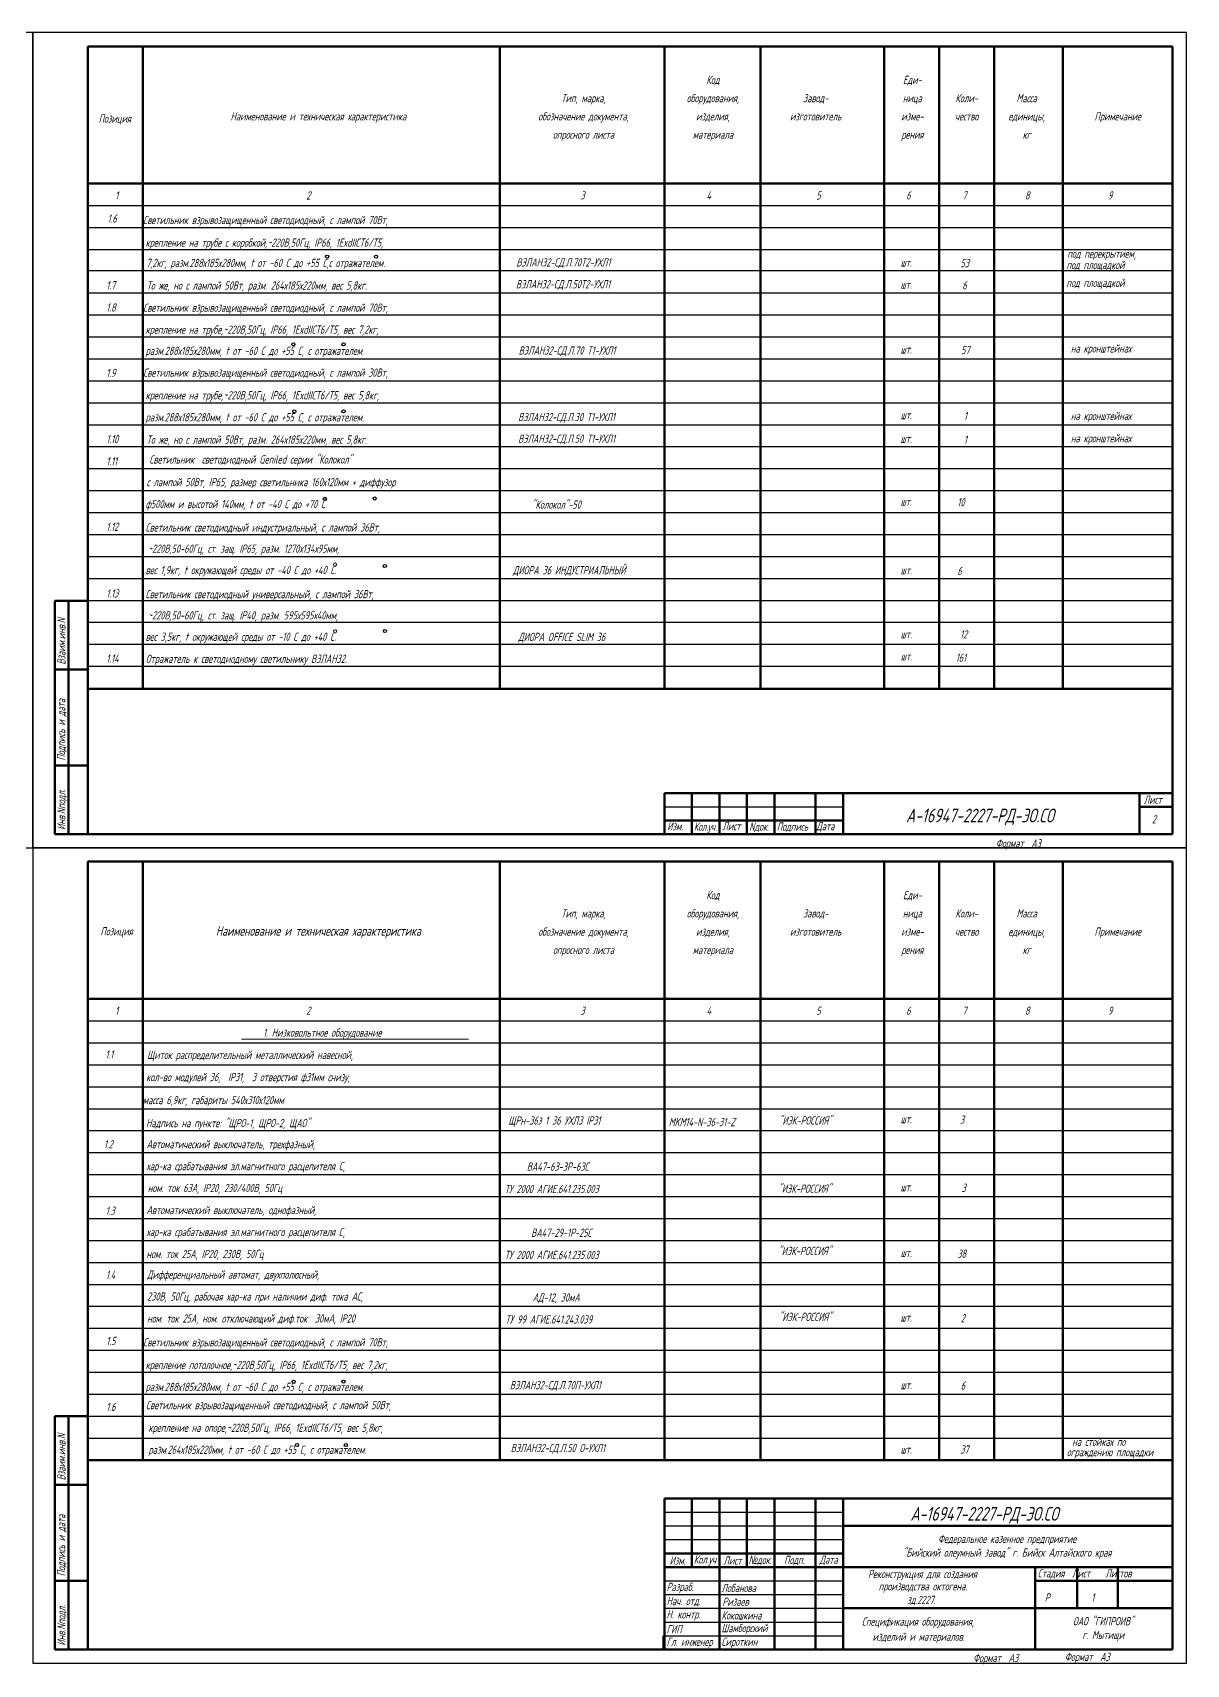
# Model space of a CAD drawing. Header units: inches. Extents: x -2146 to 222, y -883 to 3331.
# Drawn here: x -877 to -457, y -878 to -284 of the extents above; entities that cross this region are included whole.
import ezdxf
from ezdxf.enums import TextEntityAlignment as Align

# ---------------------------------------------------------------- set-up
doc = ezdxf.new("R2010")
doc.units = ezdxf.units.IN
doc.header["$MEASUREMENT"] = 0
doc.linetypes.add('gost6', pattern=[12, 8, -1.5, 1, -1.5])
doc.layers.add('оси', color=5, linetype='gost6')
doc.layers.add('текст', color=7, linetype='Continuous')
doc.layers.add('Спецификация', color=9, linetype='Continuous', lineweight=25)
doc.styles.add('Simplex', font='simplex.shx', dxfattribs={"width": 0.7, "oblique": 15})

msp = doc.modelspace()

# ---------------------------------------------------------------- linework, layer by layer
at = {"lineweight": 60}
for p, q in [((-856.64, -288.85), (-461.64, -288.85)), ((-856.64, -575.85), (-856.64, -288.85)), ((-836.64, -288.85), (-836.64, -522.85)), ((-706.64, -288.85), (-706.64, -522.85)), ((-646.64, -288.85), (-646.64, -522.85)), ((-611.64, -288.85), (-611.64, -522.85)), ((-566.64, -288.85), (-566.64, -522.85)), ((-546.64, -288.85), (-546.64, -522.85)), ((-526.64, -288.85), (-526.64, -522.85)), ((-501.64, -288.85), (-501.64, -522.85)), ((-461.64, -288.85), (-461.64, -575.85)), ((-856.64, -338.85), (-461.64, -338.85)), ((-868.64, -575.85), (-868.64, -490.85)), ((-856.64, -490.85), (-868.64, -490.85)), ((-863.64, -575.85), (-863.64, -490.85)), ((-856.64, -575.85), (-856.64, -490.85)), ((-856.64, -515.85), (-868.64, -515.85)), ((-856.64, -575.85), (-856.64, -520.85)), ((-856.64, -550.85), (-868.64, -550.85)), ((-856.64, -575.85), (-868.64, -575.85)), ((-461.64, -575.85), (-856.64, -575.85)), ((-461.64, -575.85), (-646.64, -575.85)), ((-856.64, -585.85), (-461.64, -585.85)), ((-856.64, -872.85), (-856.64, -585.85)), ((-836.64, -585.85), (-836.64, -803.85)), ((-706.64, -585.85), (-706.64, -803.85)), ((-646.64, -585.85), (-646.64, -803.85)), ((-611.64, -585.85), (-611.64, -803.85)), ((-566.64, -585.85), (-566.64, -803.85)), ((-546.64, -585.85), (-546.64, -803.85)), ((-526.64, -585.85), (-526.64, -803.85)), ((-501.64, -585.85), (-501.64, -803.85)), ((-461.64, -585.85), (-461.64, -872.85)), ((-856.64, -635.85), (-461.64, -635.85)), ((-868.64, -872.85), (-868.64, -787.85)), ((-856.64, -787.85), (-868.64, -787.85)), ((-863.64, -872.85), (-863.64, -787.85)), ((-856.64, -872.85), (-856.64, -787.85)), ((-856.64, -803.85), (-461.64, -803.85)), ((-856.64, -812.85), (-868.64, -812.85)), ((-856.64, -872.85), (-856.64, -817.85)), ((-646.64, -817.85), (-461.64, -817.85)), ((-646.64, -872.85), (-646.64, -817.85)), ((-636.64, -817.85), (-636.64, -842.85)), ((-626.64, -817.85), (-626.64, -872.85)), ((-616.64, -842.85), (-616.64, -817.85)), ((-606.64, -872.85), (-606.64, -817.85)), ((-591.64, -817.85), (-591.64, -872.85)), ((-581.64, -817.85), (-581.64, -833.04)), ((-581.64, -827.85), (-461.64, -827.85)), ((-646.64, -837.85), (-581.71, -837.85)), ((-581.64, -833.04), (-581.64, -872.85)), ((-646.64, -842.85), (-461.48, -842.85)), ((-511.64, -842.85), (-511.64, -872.85)), ((-496.43, -857.85), (-496.43, -842.85)), ((-481.64, -842.85), (-481.64, -857.85)), ((-856.64, -847.85), (-868.64, -847.85)), ((-511.65, -847.85), (-461.48, -847.85)), ((-581.64, -857.85), (-461.48, -857.85)), ((-856.64, -872.85), (-868.64, -872.85)), ((-461.64, -872.85), (-856.64, -872.85))]:
    msp.add_line(p, q, dxfattribs=at)
at = {"lineweight": 30}
for p, q in [((-856.64, -346.85), (-461.64, -346.85)), ((-856.64, -643.85), (-461.64, -643.85))]:
    msp.add_line(p, q, dxfattribs=at)
at = {"lineweight": -3}
for p, q in [((-856.64, -354.85), (-461.64, -354.85)), ((-646.64, -565.85), (-581.64, -565.85)), ((-856.64, -651.85), (-461.64, -651.85)), ((-856.64, -659.85), (-461.64, -659.85)), ((-856.64, -795.85), (-461.64, -795.85)), ((-646.64, -827.85), (-581.15, -827.85)), ((-646.64, -832.85), (-581.52, -832.85)), ((-646.2, -857.85), (-581.33, -857.85))]:
    msp.add_line(p, q, dxfattribs=at)
at = {"color": 0, "lineweight": -3}
for p, q in [((-856.64, -362.85), (-461.64, -362.85)), ((-856.64, -370.48), (-461.64, -370.48)), ((-856.64, -378.67), (-461.64, -378.67)), ((-856.64, -386.67), (-461.64, -386.67)), ((-856.64, -394.67), (-461.64, -394.67)), ((-856.64, -402.67), (-461.64, -402.67)), ((-856.64, -410.67), (-461.64, -410.67)), ((-856.64, -418.67), (-461.64, -418.67)), ((-856.64, -426.67), (-461.64, -426.67)), ((-856.64, -434.67), (-461.64, -434.67)), ((-856.64, -442.67), (-461.64, -442.67)), ((-856.64, -450.67), (-461.64, -450.67)), ((-856.64, -458.67), (-461.64, -458.67)), ((-856.64, -466.67), (-461.64, -466.67)), ((-856.64, -474.67), (-461.64, -474.67)), ((-856.64, -482.67), (-461.64, -482.67)), ((-856.64, -490.67), (-461.64, -490.67)), ((-856.64, -498.67), (-461.64, -498.67)), ((-856.64, -506.67), (-461.64, -506.67)), ((-856.64, -514.67), (-461.64, -514.67)), ((-856.64, -667.85), (-461.64, -667.85)), ((-856.64, -675.85), (-461.64, -675.85)), ((-856.64, -683.85), (-461.64, -683.85)), ((-856.64, -691.85), (-461.64, -691.85)), ((-856.64, -699.85), (-461.64, -699.85)), ((-856.64, -707.85), (-461.64, -707.85)), ((-856.64, -715.85), (-461.64, -715.85)), ((-856.64, -723.85), (-461.64, -723.85)), ((-856.64, -731.85), (-461.64, -731.85)), ((-856.64, -739.85), (-461.64, -739.85)), ((-856.64, -747.85), (-461.64, -747.85)), ((-856.64, -755.85), (-461.64, -755.85)), ((-856.64, -763.85), (-461.64, -763.85)), ((-856.64, -771.85), (-461.64, -771.85)), ((-856.64, -779.85), (-461.64, -779.85)), ((-856.64, -787.85), (-461.64, -787.85))]:
    msp.add_line(p, q, dxfattribs=at)
at = {"color": 0, "lineweight": 60}
msp.add_line((-856.64, -522.85), (-461.64, -522.85), dxfattribs=at)
at = {"lineweight": 50}
for p, q in [((-461.64, -560.85), (-646.64, -560.85)), ((-646.64, -560.85), (-646.64, -575.85)), ((-636.64, -575.85), (-636.64, -560.85)), ((-626.64, -575.85), (-626.64, -560.85)), ((-616.64, -575.85), (-616.64, -560.85)), ((-606.64, -575.85), (-606.64, -560.85)), ((-591.64, -575.85), (-591.64, -560.85)), ((-581.64, -575.85), (-581.64, -560.85)), ((-473.64, -575.85), (-473.64, -560.85)), ((-461.64, -575.85), (-461.64, -560.85)), ((-473.64, -565.85), (-461.64, -565.85)), ((-646.64, -570.85), (-581.64, -570.85)), ((-646.64, -575.85), (-461.64, -575.85))]:
    msp.add_line(p, q, dxfattribs=at)
at = {"lineweight": 18}
msp.add_line((-800.7, -650.55), (-718.05, -650.55), dxfattribs=at)
for p, q in [((-646.64, -817.85), (-626.64, -817.85)), ((-646.64, -817.85), (-636.64, -817.85)), ((-606.64, -817.85), (-591.64, -817.85)), ((-606.64, -817.85), (-591.64, -817.85)), ((-591.64, -817.85), (-581.64, -817.85)), ((-591.64, -817.85), (-581.64, -817.85)), ((-591.64, -817.85), (-581.64, -817.85)), ((-581.64, -817.85), (-571.64, -817.85)), ((-646.64, -822.85), (-581.71, -822.85)), ((-637.16, -837.87), (-637.16, -837.87)), ((-636.64, -837.85), (-616.64, -837.85)), ((-636.64, -837.85), (-636.64, -837.85)), ((-582.16, -842.87), (-512.16, -842.87)), ((-581.64, -842.85), (-511.64, -842.85)), ((-646.64, -847.85), (-581.71, -847.85)), ((-497.16, -847.87), (-482.16, -847.87)), ((-496.64, -847.85), (-481.64, -847.85)), ((-496.64, -847.85), (-481.64, -847.85)), ((-646.64, -852.85), (-581.71, -852.85)), ((-647.16, -872.87), (-647.16, -867.87)), ((-646.64, -862.85), (-581.52, -862.85)), ((-646.64, -867.85), (-581.52, -867.85)), ((-646.64, -872.85), (-646.64, -867.85)), ((-646.64, -872.85), (-646.64, -867.85))]:
    msp.add_line(p, q)
for centre in [(-769.5, -365.43), (-751.7, -365.43), (-781.77, -397.41), (-763.51, -397.41), (-781.47, -421.81), (-763.51, -421.81), (-770.35, -453.68), (-752.17, -453.58), (-748.46, -478.15), (-748.44, -501.8), (-781.68, -775.28), (-763.53, -775.28), (-780.43, -798.39), (-762.69, -798.39)]:
    msp.add_circle(centre, 0.571)
at = {"lineweight": 20}
for centre in [(-766.61, -477.62), (-766.56, -501.92)]:
    msp.add_circle(centre, 0.571, dxfattribs=at)
at = {"layer": 'оси', "linetype": 'ByBlock'}
for points in [[(-876.64, -575.85), (-876.64, -288.85), (-876.64, -283.85), (-1276.64, -283.85), (-1296.64, -283.85), (-1296.64, -575.85), (-1296.64, -580.85), (-876.64, -580.85), (-876.64, -575.85)], [(-456.64, -575.85), (-456.64, -288.85), (-456.64, -283.85), (-856.64, -283.85), (-876.64, -283.85), (-876.64, -575.85), (-876.64, -580.85), (-456.64, -580.85), (-456.64, -575.85)], [(-456.64, -872.85), (-456.64, -585.85), (-456.64, -580.85), (-856.64, -580.85), (-876.64, -580.85), (-876.64, -872.85), (-876.64, -877.85), (-456.64, -877.85), (-456.64, -872.85)]]:
    msp.add_lwpolyline(points, dxfattribs=at)

# ---------------------------------------------------------------- texts
at = {"lineweight": 20, "style": 'Simplex', "oblique": 15, "width": 0.7}
for s, p in [('Код', (-629.04, -302.55)), ('Еди-', (-556.42, -302.55)), ('Тип, марка,', (-676.17, -309.2)), ('оборудования,', (-629.04, -309.2)), ('Завод-', (-591.64, -309.2)), ('ница', (-556.42, -309.2)), ('Коли-', (-536.64, -309.2)), ('Масса', (-514.8, -309.2)), ('Позиция', (-846.81, -316.63)), ('Наименование и техническая характеристика', (-772.69, -315.85)), ('обозначение документа,', (-676.17, -315.85)), ('изделия,', (-629.04, -315.85)), ('изготовитель', (-591.64, -315.85)), ('изме-', (-556.42, -315.85)), ('чество', (-536.64, -315.85)), ('единицы,', (-514.8, -315.85)), ('Примечание', (-481.64, -315.85)), ('опросного листа', (-676.17, -322.5)), ('материала', (-629.04, -322.5)), ('рения', (-556.42, -322.5)), ('кг', (-514.8, -322.5)), ('Код', (-629.04, -599.55)), ('Еди-', (-556.42, -599.55)), ('Тип, марка,', (-676.17, -606.2)), ('оборудования,', (-629.04, -606.2)), ('Завод-', (-591.64, -606.2)), ('ница', (-556.42, -606.2)), ('Коли-', (-536.64, -606.2)), ('Масса', (-514.8, -606.2)), ('Позиция', (-846.16, -612.73)), ('обозначение документа,', (-676.17, -612.85)), ('изделия,', (-629.04, -612.85)), ('изготовитель', (-591.64, -612.85)), ('изме-', (-556.42, -612.85)), ('чество', (-536.64, -612.85)), ('единицы,', (-514.8, -612.85)), ('Примечание', (-481.64, -612.85)), ('опросного листа', (-676.17, -619.5)), ('материала', (-629.04, -619.5)), ('рения', (-556.42, -619.5)), ('кг', (-514.8, -619.5))]:
    msp.add_text(s, height=3, dxfattribs=at).set_placement(p, align=Align.CENTER)
for s, p in [('1', (-846.66, -344.64)), ('2', (-777.1, -344.64)), ('3', (-677.32, -344.64)), ('4', (-631.37, -344.64)), ('5', (-591.4, -344.64)), ('6', (-558.66, -344.64)), ('7', (-538.2, -344.64)), ('8', (-515.41, -344.64)), ('9', (-485.19, -344.64)), ('1.6', (-849.45, -353.06)), ('Светильник взрывозащищенный светодиодный, с лампой 70Вт,', (-836.48, -353.6)), ('крепление на трубе с коробкой,~220В,50Гц, IР66, 1ЕxdIIСТ6/Т5, ', (-835.61, -361.84)), (' 7,2кг, разм.288х185х280мм, t от -60 С до +55 С,с отражателем.', (-836.77, -369.23)), ('ВЭЛАН32-СД.Л.70Т2-УХЛ1', (-700.59, -369.05)), ('  шт.', (-563.48, -369.09)), ('53', (-538.9, -369.32)), ('под площадкой', (-500.32, -369.99)), ('под перекрытием,', (-500.01, -365.85)), ('1.7', (-849.91, -377.36)), ('То же, но с лампой 50Вт, разм. 264х185х220мм, вес 5,8кг.', (-835.23, -377.46)), ('ВЭЛАН32-СД.Л.50Т2-УХЛ1', (-700.74, -376.99)), ('6', (-538.2, -377.37)), ('под площадкой', (-500.32, -376.5)), ('  шт.', (-563.52, -377.14)), ('1.8', (-849.91, -385.46)), ('Светильник взрывозащищенный светодиодный, с лампой 70Вт,', (-836.48, -385.54)), ('крепление на трубе,~220В,50Гц, IР66, 1ЕxdIIСТ6/Т5, вес 7,2кг,', (-835.61, -393.53)), ('разм.288х185х280мм, t от -60 С до +55 С, с отражателем.', (-835.61, -401.25)), ('ВЭЛАН32-СД.Л.70 Т1-УХЛ1', (-699.76, -401.14)), ('57', (-538.69, -400.99)), ('на кронштейнах', (-498.71, -400.39)), ('  шт.', (-563.49, -400.75)), ('1.9', (-849.91, -409.31)), ('Светильник взрывозащищенный светодиодный, с лампой 30Вт,', (-836.48, -409.2)), ('крепление на трубе,~220В,50Гц, IР66, 1ЕxdIIСТ6/Т5, вес 5,8кг,', (-835.61, -417.45)), ('1', (-537.66, -425)), ('на кронштейнах', (-498.71, -424.98)), ('разм.288х185х280мм, t от -60 С до +55 С, с отражателем.', (-835.61, -425.45)), ('ВЭЛАН32-СД.Л.30 Т1-УХЛ1', (-699.95, -425.38)), ('  шт.', (-563.47, -424.67)), ('1.10', (-849.9, -433.42)), ('То же, но с лампой 50Вт, разм. 264х185х220мм, вес 5,8кг.', (-835.23, -433.59)), ('ВЭЛАН32-СД.Л.50 Т1-УХЛ1', (-699.95, -433.26)), ('  шт.', (-563.5, -433.28)), ('1', (-537.66, -433.62)), ('на кронштейнах', (-498.71, -433.11)), ('1.11', (-849.91, -441.48)), ('Светильник  светодиодный Geniled серии "Колокол"', (-834.23, -440.84)), ('с лампой 50Вт, IР65, размер светильника 160х120мм + диффузор', (-835.26, -449.09)), ('ф500мм и высотой 140мм, t от -40 С до +70 С.', (-835.61, -457.09)), ('"Колокол"-50', (-694.92, -457.27)), ('  шт.', (-563.5, -456.19)), ('10', (-540.04, -456.4)), ('1.12', (-849.91, -465.36)), ('Светильник светодиодный индустриальный, с лампой 36Вт,', (-835.61, -465.61)), (' ~220В,50-60Гц, ст. защ. IP65, разм. 1270х134х95мм,', (-836.12, -473.33)), ('вес 1,9кг, t окружающей среды от -40 С до +40 С.', (-835.61, -481.13)), ('ДИОРА 36 ИНДУСТРИАЛЬНЫЙ', (-701.83, -481.18)), ('  шт.', (-563.47, -481.21)), ('6', (-540.04, -481.48)), ('1.13', (-849.91, -489.64)), ('Светильник светодиодный универсальный, с лампой 36Вт,', (-835.61, -489.9)), (' ~220В,50-60Гц, ст. защ. IP40, разм. 595х595х40мм,', (-836.12, -497.62)), ('вес 3,5кг, t окружающей среды от -10 С до +40 С.', (-835.61, -505.42)), ('ДИОРА OFFICE SLIM 36 ', (-699.91, -505.48)), ('  шт.', (-563.47, -504.51)), ('12', (-539.04, -504.56)), ('1.14', (-849.91, -513.36)), ('Отражатель к светодиодному светильнику ВЭЛАН32.', (-835.52, -513.45)), ('  шт.', (-563.43, -512.57)), ('161', (-540.63, -513.06)), ('Лист', (-472.16, -564.79)), ('2', (-469.18, -571.93)), ('1', (-846.66, -641.64)), ('2', (-777.1, -641.64)), ('3', (-677.32, -641.64)), ('4', (-631.37, -641.64)), ('5', (-591.4, -641.64)), ('6', (-558.66, -641.64)), ('7', (-538.2, -641.64)), ('8', (-515.41, -641.64)), ('9', (-485.19, -641.64)), ('1. Низковольтное оборудование', (-792.82, -649.64)), ('1.1', (-850.22, -657.57)), ('Щиток распределительный металлический навесной,', (-835.06, -657.75)), ('кол-во модулей 36,  IP31,  3 отверстия ф31мм снизу, ', (-835.39, -665.84)), ('масса 6,9кг, габариты 540х310х120мм', (-836.62, -674.21)), ('Надпись на пункте: "ЩРО-1, ЩРО-2, ЩАО" ', (-835.44, -682.6)), ('1.2', (-850.79, -690.31)), ('Автоматический выключатель, трехфазный,', (-835.29, -690.27)), ('хар-ка срабатывания эл.магнитного расцепителя С,', (-835.29, -698.27)), ('ном. ток 63А, IP20, 230/400В, 50Гц', (-834.8, -706.24)), ('1.3', (-850.16, -714.52)), ('Автоматический выключатель, однофазный,', (-835.29, -714.27)), ('хар-ка срабатывания эл.магнитного расцепителя С,', (-835.29, -722.27)), ('ном. ток 25А, IP20, 230В, 50Гц', (-835.29, -730.27)), ('38', (-540.04, -730.17)), ('1.4', (-850.07, -737.9)), ('Дифференциальный автомат, двухполюсный,', (-835.06, -737.77)), ('230В, 50Гц, рабочая хар-ка при наличии диф. тока АС,', (-835.06, -745.77)), ('ном. ток 25А, ном. отключающий диф.ток  30мА, IP20', (-835.06, -753.77)), ('1.5', (-849.91, -761.96)), ('Светильник взрывозащищенный светодиодный, с лампой 70Вт,', (-836.48, -762.45)), ('крепление потолочное,~220В,50Гц, IР66, 1ЕxdIIСТ6/Т5, вес 7,2кг,', (-835.61, -770.7)), ('разм.288х185х280мм, t от -60 С до +55 С, с отражателем.', (-835.61, -778.7)), ('ВЭЛАН32-СД.Л.70П-УХЛ1', (-702.96, -778.07)), ('1.6', (-849.91, -785.98)), ('Светильник взрывозащищенный светодиодный, с лампой 50Вт,', (-835.43, -785.34)), ('крепление на опоре,~220В,50Гц, IР66, 1ЕxdIIСТ6/Т5, вес 5,8кг,', (-834.56, -793.59)), ('на стойках по', (-498.21, -798.7)), ('разм.264х185х220мм, t от -60 С до +55 С, с отражателем.', (-834.56, -801.59)), ('ВЭЛАН32-СД.Л.50 О-УХЛ1', (-702.66, -800.96)), ('37', (-538.99, -801.51)), ('ограждению площадки', (-500.18, -802.47)), ('Реконструкция для создания', (-572.56, -846.85)), ('Стадия  Лист    Листов', (-510.74, -846.63)), ('производства октогена.', (-568.68, -851.34)), ('зд.2227.', (-558.33, -856.3)), ('Р', (-508.21, -855.44)), ('1', (-491.26, -855.44)), ('Спецификация оборудования,', (-574.8, -864.18)), ('изделий и материалов.', (-570.91, -869.7))]:
    msp.add_text(s, height=3, dxfattribs=at).set_placement(p)
for s, p in [('Взаим.инв.N', (-864.75, -514.1)), ('Подпись и дата', (-864.85, -549.05)), ('Инв.Nподл.', (-864.77, -574.32)), ('Взаим.инв.N', (-864.75, -811.25)), ('Подпись и дата', (-864.85, -846.2)), ('Инв.Nподл.', (-864.77, -871.47))]:
    msp.add_text(s, height=3, rotation=90, dxfattribs=at).set_placement(p)
at = {"lineweight": 35, "style": 'Simplex', "oblique": 15, "width": 0.7}
for p in [(-531.82, -571.54), (-530.2, -825.93)]:
    msp.add_text('А-16947-2227-РД-ЭО.СО', height=5, dxfattribs=at).set_placement(p, align=Align.CENTER)
at = {"lineweight": -3, "style": 'Simplex', "oblique": 15, "width": 0.7}
for s, p in [('Изм.', (-645.68, -574.45)), ('Лист', (-625.59, -574.41)), ('Nдок.', (-615.83, -574.59)), ('Подпись', (-605.76, -574.59)), ('Дата', (-591.38, -574.41))]:
    msp.add_text(s, height=3, dxfattribs=at).set_placement(p)
at = {"lineweight": -3, "style": 'Simplex', "oblique": 15, "width": 0.580214}
msp.add_text('Кол.уч.', height=3, dxfattribs=at).set_placement((-635.97, -574.59), (-627.59, -574.59), align=Align.FIT)
at = {"color": 0, "lineweight": 20, "style": 'Simplex', "oblique": 15, "width": 0.7}
for p in [(-517.8, -580.67), (-526.08, -877.47), (-492.69, -877.04)]:
    msp.add_text('Формат  А3', height=3, dxfattribs=at).set_placement(p, align=Align.CENTER)
at = {"style": 'Simplex', "oblique": 15, "width": 0.7}
msp.add_text('Наименование и техническая характеристика', height=3.5, dxfattribs=at).set_placement((-772.69, -612.85), align=Align.CENTER)
at = {"color": 0, "lineweight": 20, "style": 'Simplex', "oblique": 15, "width": 0.7}
for s, p in [('  шт.', (-563.48, -681.14)), ('3', (-539.08, -681.34)), ('  шт.', (-563.48, -705.92)), ('3', (-538.47, -706.17)), ('  шт.', (-563.48, -729.89)), ('  шт.', (-563.48, -753.4)), ('2', (-538.79, -753.67)), ('  шт.', (-563.48, -778.03)), ('6', (-538.79, -778.21)), ('  шт.', (-563.48, -801.5))]:
    msp.add_text(s, height=3, dxfattribs=at).set_placement(p)
at = {"layer": 'Спецификация', "color": 0, "lineweight": 20, "style": 'Simplex', "oblique": 15, "width": 0.7}
for s, p in [('MKM14-N-36-31-Z', (-645.1, -682.24)), ('ВА47-63-3Р-63С', (-696.8, -698.45)), ('ВА47-29-1Р-25С', (-695.21, -722.54))]:
    msp.add_text(s, height=3, dxfattribs=at).set_placement(p)
at = {"layer": 'текст', "color": 0, "lineweight": 20, "style": 'Simplex', "oblique": 15, "width": 0.7}
for s, p in [('ЩРн-36з 1 36 УХЛ3 IР31 ', (-703.52, -681.65)), ('"ИЭК-РОССИЯ"', (-605, -681.64)), ('ТУ 2000 АГИЕ.641.235.003', (-704.84, -706.62)), ('"ИЭК-РОССИЯ"', (-605.23, -706.49)), ('ТУ 2000 АГИЕ.641.235.003', (-704.84, -730.62)), ('"ИЭК-РОССИЯ"', (-605.23, -729.18)), ('АД-12, 30мА', (-694.64, -746.12)), ('ТУ 99 АГИЕ.641.243.039', (-704.61, -754.12)), ('"ИЭК-РОССИЯ"', (-605, -753.18))]:
    msp.add_text(s, height=3, dxfattribs=at).set_placement(p)
at = {"layer": 'текст', "lineweight": 20, "char_height": 3, "style": 'Simplex'}
for s, insert, width, attachment_point in [('Федеральное казенное предприятие\\P"Бийский олеумный завод" г. Бийск Алтайского края', (-521.91, -835.46), 120, 5), ('Изм.', (-641.91, -840.46), 10, 5), ('Кол.уч', (-631.91, -840.46), 10, 5), ('Лист', (-621.91, -840.46), 10, 5), ('{\\fArial|b0|i0|c204|p34;\\W0.7;№\\Fsimplex|c204;док.}', (-611.91, -840.46), 10, 5), ('Подп.', (-599.41, -840.46), 15, 5), ('{\\W0.7;Дата}', (-586.91, -840.46), 10, 5), ('Разраб.', (-645.91, -850.46), 18, 4), ('Лобанова', (-625.91, -850.46), 18, 4), ('Нач. отд.', (-645.91, -855.46), 18, 4), ('Ризаев', (-625.59, -855.45), 18, 4), ('Н. контр.', (-645.91, -860.46), 19, 4), ('Кокошкина', (-625.91, -860.46), 18, 4), ('{\\C2;ОАО "ГИПРОИВ"\\Pг. Мытищи}', (-486.91, -865.46), 50, 5), ('ГИП', (-645.91, -865.46), 18, 4), ('{\\W0.6;Шамборский}', (-625.91, -865.46), 18, 4), ('{\\W0.6;Гл. инженер}', (-645.91, -870.46), 18, 4), ('Сироткин', (-625.91, -870.46), 18, 4)]:
    msp.add_mtext(s, dxfattribs=dict(at, insert=insert, width=width, attachment_point=attachment_point))

doc.saveas('drawing.dxf')
